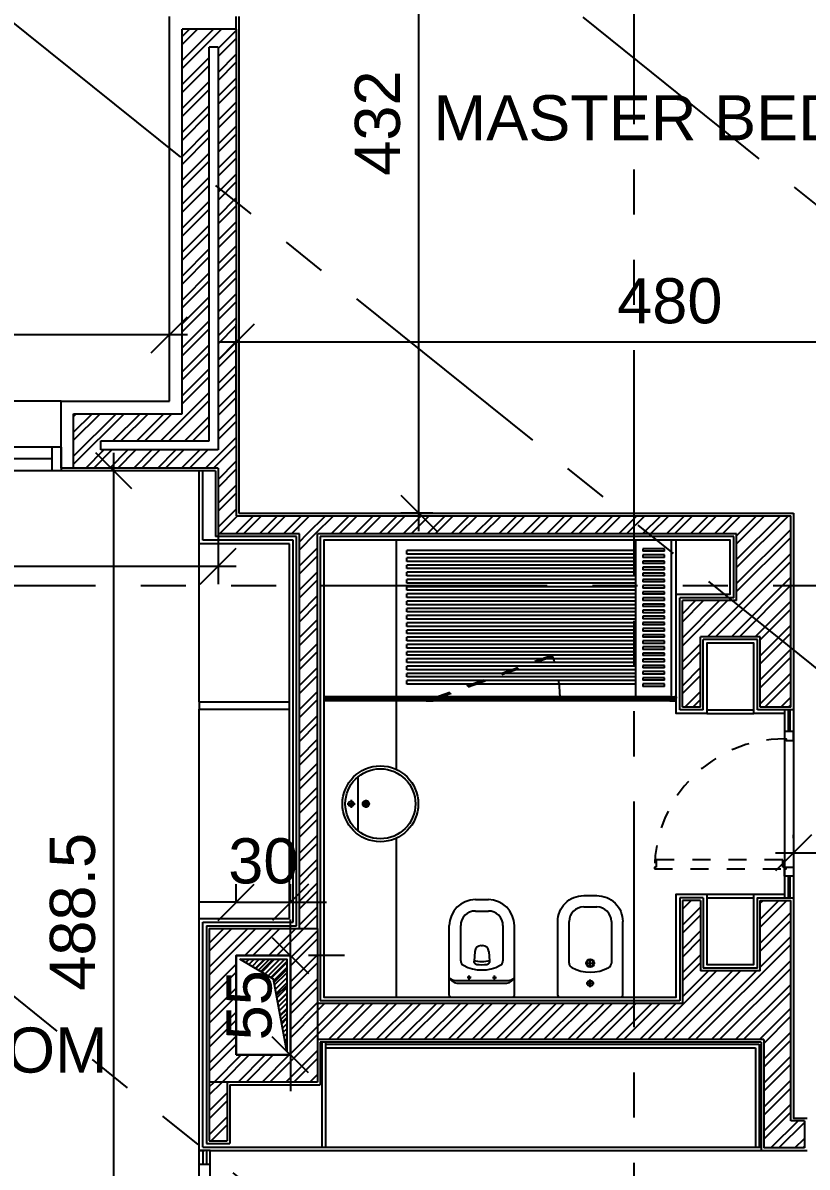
# Model space of a CAD drawing. Extents: x 83 to 143.2, y -2.6 to 70.8.
# Drawn here: x 95.5 to 99.84, y 48.93 to 55.26 of the extents above; entities that cross this region are included whole.
import ezdxf
from ezdxf.enums import TextEntityAlignment as Align

# ---------------------------------------------------------------- set-up
doc = ezdxf.new("R2010")
doc.units = 0
doc.header["$MEASUREMENT"] = 0
doc.header["$PDMODE"] = 3
doc.header["$PDSIZE"] = 0.3
doc.linetypes.add('AXIS_100$0$A-AXIS$0$PHANTOM', pattern=[2.5, 1.25, -0.25, 0.25, -0.25, 0.25, -0.25])
doc.linetypes.add('HIDDEN2', pattern=[0.1875, 0.125, -0.0625])
doc.layers.get('0').update_dxf_attribs({"linetype": 'CONTINUOUS'})
doc.layers.get('DEFPOINTS').update_dxf_attribs({"linetype": 'CONTINUOUS'})
for name, color, linetype in [('A-ALU', 9, 'CONTINUOUS'), ('a-dim', 3, 'CONTINUOUS'), ('A-DOORS', 1, 'CONTINUOUS'), ('A-FC-PROJECTION', 8, 'HIDDEN2'), ('A-HATCH-WALL', 8, 'CONTINUOUS'), ('A-NOMENCLATURE', 3, 'CONTINUOUS'), ('A-PLASTER', 8, 'CONTINUOUS'), ('a-revetement', 1, 'CONTINUOUS'), ('A-SECT-TILE', 12, 'CONTINUOUS'), ('a-shaft', 251, 'CONTINUOUS'), ('A-WALL', 4, 'CONTINUOUS'), ('AXIS_100$0$A-AXIS-100', 10, 'AXIS_100$0$A-AXIS$0$PHANTOM'), ('DA-SAN', 4, 'CONTINUOUS'), ('S-8TH$0$A-SHAFT 7-8', 8, 'CONTINUOUS'), ('WOOD PANELING', 7, 'CONTINUOUS')]:
    doc.layers.add(name, color=color, linetype=linetype)
doc.styles.add('A100-STEXT', font='ARIAL.TTF', dxfattribs={"height": 0.25})
doc.dimstyles.new('A100-DIM', dxfattribs={"dimtxt": 0.25, "dimasz": 0.2, "dimexe": 0.1, "dimexo": 0.3, "dimgap": 0.1, "dimtad": 1, "dimlfac": 100, "dimrnd": 0.5, "dimdsep": 46, "dimtxsty": 'A100-STEXT', "dimblk1": 'OBLIQUE', "dimblk2": 'OBLIQUE', "dimsah": 1, "dimcen": -0.05, "dimdle": 0.1, "dimclrd": 15, "dimclre": 15, "dimclrt": 256, "dimadec": 0, "dimazin": 0, "dimtfac": 0.28, "dimtix": 1, "dimtmove": 2, "dimatfit": 3, "dimldrblk": 'OBLIQUE', "dimfxl": 0, "dimtolj": 1, "dimarcsym": 0})
pattern_1 = [(45, (-264990.61058, -15176.9885), (-0.066291260736, 0.066291260736), []), (45, (-264990.56639, -15176.9885), (-0.066291260736, 0.066291260736), [])]

# ---------------------------------------------------------------- blocks, each defined once
blk = doc.blocks.new('_OBLIQUE')
at = {"color": 0, "linetype": 'ByBlock'}
blk.add_line((-0.5, -0.5), (0.5, 0.5), dxfattribs=at)
blk = doc.blocks.new('*D60')
at = {"layer": 'a-dim', "color": 15, "lineweight": -2}
for p, q in [((96.9773, 50.1), (96.9773, 50.3)), ((96.9773, 49.55), (96.9773, 50.1)), ((97.2773, 50.1), (97.0773, 50.1)), ((96.6778, 49.55), (96.8773, 49.55)), ((96.9773, 49.55), (96.9773, 49.35))]:
    blk.add_line(p, q, dxfattribs=at)
at = {"layer": 'DEFPOINTS', "color": 0}
for p in [(96.9773, 50.1), (96.9773, 50.1), (96.9778, 49.55)]:
    blk.add_point(p, dxfattribs=at)
at = {"layer": 'a-dim', "color": 15, "lineweight": -2, "xscale": 0.2, "yscale": 0.2, "zscale": 0.2}
for p, rotation in [((96.9773, 50.1), 270), ((96.9773, 49.55), 90)]:
    blk.add_blockref('_OBLIQUE', p, dxfattribs=dict(at, rotation=rotation))
at = {"layer": 'a-dim', "insert": (96.7501, 49.825), "char_height": 0.25, "attachment_point": 5, "rotation": 90, "style": 'A100-STEXT'}
blk.add_mtext('\\A1;55', dxfattribs=at)
blk = doc.blocks.new('*D61')
at = {"layer": 'a-dim', "color": 15, "lineweight": -2}
for p, q in [((92.1278, 52.5), (92.1278, 52.157)), ((96.5778, 52.5), (96.5778, 52.157)), ((92.0278, 52.257), (96.6778, 52.257))]:
    blk.add_line(p, q, dxfattribs=at)
at = {"layer": 'DEFPOINTS', "color": 0}
for p in [(92.1278, 52.8), (96.5778, 52.8), (96.5778, 52.257)]:
    blk.add_point(p, dxfattribs=at)
at = {"layer": 'a-dim', "color": 15, "lineweight": -2, "xscale": 0.2, "yscale": 0.2, "zscale": 0.2, "rotation": 180}
blk.add_blockref('_OBLIQUE', (92.1278, 52.257), dxfattribs=at)
at = {"layer": 'a-dim', "color": 15, "lineweight": -2, "xscale": 0.2, "yscale": 0.2, "zscale": 0.2}
blk.add_blockref('_OBLIQUE', (96.5778, 52.257), dxfattribs=at)
at = {"layer": 'a-dim', "insert": (94.3528, 52.4841), "char_height": 0.25, "attachment_point": 5, "style": 'A100-STEXT'}
blk.add_mtext('\\A1;445', dxfattribs=at)
blk = doc.blocks.new('*D66')
at = {"layer": 'a-dim', "color": 15, "lineweight": -2}
for p, q in [((92.1278, 49.3189), (92.1278, 46.1541)), ((96.4728, 46.3), (96.4728, 46.1541)), ((92.0278, 46.2541), (96.5728, 46.2541))]:
    blk.add_line(p, q, dxfattribs=at)
at = {"layer": 'DEFPOINTS', "color": 0}
for p in [(92.1278, 49.6189), (96.4728, 46.6), (96.4728, 46.2541)]:
    blk.add_point(p, dxfattribs=at)
at = {"layer": 'a-dim', "color": 15, "lineweight": -2, "xscale": 0.2, "yscale": 0.2, "zscale": 0.2, "rotation": 180}
blk.add_blockref('_OBLIQUE', (92.1278, 46.2541), dxfattribs=at)
at = {"layer": 'a-dim', "color": 15, "lineweight": -2, "xscale": 0.2, "yscale": 0.2, "zscale": 0.2}
blk.add_blockref('_OBLIQUE', (96.4728, 46.2541), dxfattribs=at)
at = {"layer": 'a-dim', "insert": (94.3003, 46.4818), "char_height": 0.25, "attachment_point": 5, "style": 'A100-STEXT'}
blk.add_mtext('\\A1;434.5', dxfattribs=at)
blk = doc.blocks.new('*D78')
at = {"layer": 'a-dim', "color": 15, "lineweight": -2}
for p, q in [((99.7628, 50.75), (99.7628, 50.7695)), ((99.6628, 50.6695), (100.9778, 50.6695)), ((100.8778, 50.56), (100.8778, 50.5695))]:
    blk.add_line(p, q, dxfattribs=at)
at = {"layer": 'DEFPOINTS', "color": 0}
for p in [(100.8778, 50.86), (100.8778, 50.6695), (99.7628, 50.45)]:
    blk.add_point(p, dxfattribs=at)
at = {"layer": 'a-dim', "color": 15, "lineweight": -2, "xscale": 0.2, "yscale": 0.2, "zscale": 0.2, "rotation": 180}
blk.add_blockref('_OBLIQUE', (99.7628, 50.6695), dxfattribs=at)
at = {"layer": 'a-dim', "color": 15, "lineweight": -2, "xscale": 0.2, "yscale": 0.2, "zscale": 0.2}
blk.add_blockref('_OBLIQUE', (100.8778, 50.6695), dxfattribs=at)
at = {"layer": 'a-dim', "insert": (100.3203, 50.8971), "char_height": 0.25, "attachment_point": 5, "style": 'A100-STEXT'}
blk.add_mtext('\\A1;111.5', dxfattribs=at)
blk = doc.blocks.new('*D80')
at = {"layer": 'a-dim', "color": 15, "lineweight": -2}
for p, q in [((96.0003, 47.8), (96.0003, 52.885)), ((96.1728, 52.785), (95.9003, 52.785)), ((96.2278, 47.9), (95.9003, 47.9))]:
    blk.add_line(p, q, dxfattribs=at)
at = {"layer": 'DEFPOINTS', "color": 0}
for p in [(96.0003, 52.785), (96.4728, 52.785), (96.5278, 47.9)]:
    blk.add_point(p, dxfattribs=at)
at = {"layer": 'a-dim', "color": 15, "lineweight": -2, "xscale": 0.2, "yscale": 0.2, "zscale": 0.2}
for p, rotation in [((96.0003, 52.785), 90), ((96.0003, 47.9), 270)]:
    blk.add_blockref('_OBLIQUE', p, dxfattribs=dict(at, rotation=rotation))
at = {"layer": 'a-dim', "insert": (95.7726, 50.3425), "char_height": 0.25, "attachment_point": 5, "rotation": 90, "style": 'A100-STEXT'}
blk.add_mtext('\\A1;488.5', dxfattribs=at)
blk = doc.blocks.new('*D81')
at = {"layer": 'a-dim', "color": 15, "lineweight": -2}
for p, q in [((97.6887, 52.45), (97.6887, 56.97)), ((97.7655, 56.87), (97.5887, 56.87)), ((97.7655, 52.55), (97.5887, 52.55))]:
    blk.add_line(p, q, dxfattribs=at)
at = {"layer": 'DEFPOINTS', "color": 0}
for p in [(97.6887, 56.87), (98.0655, 56.87), (98.0655, 52.55)]:
    blk.add_point(p, dxfattribs=at)
at = {"layer": 'a-dim', "color": 15, "lineweight": -2, "xscale": 0.2, "yscale": 0.2, "zscale": 0.2}
for p, rotation in [((97.6887, 56.87), 90), ((97.6887, 52.55), 270)]:
    blk.add_blockref('_OBLIQUE', p, dxfattribs=dict(at, rotation=rotation))
at = {"layer": 'a-dim', "insert": (97.4609, 54.71), "char_height": 0.25, "attachment_point": 5, "rotation": 90, "style": 'A100-STEXT'}
blk.add_mtext('\\A1;432', dxfattribs=at)
blk = doc.blocks.new('*D82')
at = {"layer": 'a-dim', "color": 15, "lineweight": -2}
for p, q in [((96.6778, 53.1), (96.6778, 53.5969)), ((101.4778, 53.1), (101.4778, 53.5969)), ((101.5778, 53.4969), (96.5778, 53.4969))]:
    blk.add_line(p, q, dxfattribs=at)
at = {"layer": 'DEFPOINTS', "color": 0}
for p in [(96.6778, 53.4969), (96.6778, 52.8), (101.4778, 52.8)]:
    blk.add_point(p, dxfattribs=at)
at = {"layer": 'a-dim', "color": 15, "lineweight": -2, "xscale": 0.2, "yscale": 0.2, "zscale": 0.2, "rotation": 180}
blk.add_blockref('_OBLIQUE', (96.6778, 53.4969), dxfattribs=at)
at = {"layer": 'a-dim', "color": 15, "lineweight": -2, "xscale": 0.2, "yscale": 0.2, "zscale": 0.2}
blk.add_blockref('_OBLIQUE', (101.4778, 53.4969), dxfattribs=at)
at = {"layer": 'a-dim', "insert": (99.0778, 53.7245), "char_height": 0.25, "attachment_point": 5, "style": 'A100-STEXT'}
blk.add_mtext('\\A1;480', dxfattribs=at)
blk = doc.blocks.new('A$C45441731')
at = {"layer": 'A-ALU'}
for p, q in [((4.0584, 52.915), (1.0484, 52.915)), ((4.0084, 52.915), (4.0084, 52.785)), ((4.0584, 52.915), (4.0584, 52.785)), ((4.0084, 52.85), (2.6034, 52.85)), ((4.0584, 52.785), (1.0484, 52.785))]:
    blk.add_line(p, q, dxfattribs=at)
blk = doc.blocks.new('A$C424D7636')
at = {"layer": 'A-ALU'}
blk.add_line((4.0584, 53.17), (1.0484, 53.17), dxfattribs=at)
blk.add_blockref('A$C45441731', (0, 0), dxfattribs=at)
blk = doc.blocks.new('A$C717319BD')
for p, q in [((110, 74), (110, 451)), ((32.1, 262.5), (87.9, 262.5)), ((60, 290.4), (60, 234.6)), ((134.9, 262.5), (190.7, 262.5)), ((162.8, 290.4), (162.8, 234.6))]:
    blk.add_line(p, q)
for centre, radius in [((262.5, 262.5), 262.5), ((262.5, 262.5), 242.5), ((60, 262.5), 18.5), ((162.8, 262.5), 22.5), ((162.8, 262.5), 15)]:
    blk.add_circle(centre, radius)
blk = doc.blocks.new('*D102')
at = {"layer": 'a-dim', "color": 15, "lineweight": -2}
for p, q in [((96.6778, 50.4), (96.6778, 50.4952)), ((96.9778, 50.4), (96.9778, 50.4952)), ((96.6778, 50.3952), (96.4778, 50.3952)), ((96.6778, 50.3952), (96.9778, 50.3952)), ((96.9778, 50.3952), (97.1778, 50.3952))]:
    blk.add_line(p, q, dxfattribs=at)
at = {"layer": 'DEFPOINTS', "color": 0}
for p in [(96.9778, 50.3952), (96.6778, 50.1), (96.9778, 50.1)]:
    blk.add_point(p, dxfattribs=at)
at = {"layer": 'a-dim', "color": 15, "lineweight": -2, "xscale": 0.2, "yscale": 0.2, "zscale": 0.2}
blk.add_blockref('_OBLIQUE', (96.6778, 50.3952), dxfattribs=at)
at = {"layer": 'a-dim', "color": 15, "lineweight": -2, "xscale": 0.2, "yscale": 0.2, "zscale": 0.2, "rotation": 180}
blk.add_blockref('_OBLIQUE', (96.9778, 50.3952), dxfattribs=at)
at = {"layer": 'a-dim', "insert": (96.8278, 50.623), "char_height": 0.25, "attachment_point": 5, "style": 'A100-STEXT'}
blk.add_mtext('\\A1;30', dxfattribs=at)
blk = doc.blocks.new('*D108')
at = {"layer": 'a-dim', "color": 15, "lineweight": -2}
for p, q in [((92.1978, 53.47), (92.1978, 53.637)), ((96.3078, 53.47), (96.3078, 53.637)), ((96.4078, 53.537), (92.0978, 53.537))]:
    blk.add_line(p, q, dxfattribs=at)
at = {"layer": 'DEFPOINTS', "color": 0}
for p in [(92.1978, 53.537), (92.1978, 53.17), (96.3078, 53.17)]:
    blk.add_point(p, dxfattribs=at)
at = {"layer": 'a-dim', "color": 15, "lineweight": -2, "xscale": 0.2, "yscale": 0.2, "zscale": 0.2}
for p, rotation in [((92.1978, 53.537), 179.9999999998998), ((96.3078, 53.537), 359.9999999998998)]:
    blk.add_blockref('_OBLIQUE', p, dxfattribs=dict(at, rotation=rotation))
at = {"layer": 'a-dim', "insert": (94.2528, 53.7625), "char_height": 0.25, "attachment_point": 5, "style": 'A100-STEXT'}
blk.add_mtext('\\A1;411', dxfattribs=at)

msp = doc.modelspace()

# ---------------------------------------------------------------- hatches: boundary and pattern name
at = {"layer": 'A-HATCH-WALL'}
h = msp.add_hatch(dxfattribs=at)
h.set_pattern_fill('ANSI32', color=256, scale=0.25, style=0)
h.set_pattern_definition(pattern_1)
h.paths.add_polyline_path([(96.37779, 55.23), (96.37779, 53.1), (95.77779, 53.1), (95.77779, 52.8), (96.57779, 52.8), (96.57779, 52.435), (99.44779, 52.435), (99.44779, 52.06558), (99.14779, 52.06558), (99.14779, 51.47558), (99.24779, 51.47558), (99.24779, 51.86558), (99.57779, 51.86558), (99.57779, 51.47558), (99.74779, 51.47558), (99.74779, 52.535), (96.67779, 52.535), (96.67779, 55.23)])
h.paths.add_polyline_path([(96.57779, 55.13), (96.57779, 52.9), (95.92779, 52.9), (95.92779, 52.95), (96.52779, 52.95), (96.52779, 55.13)], flags=16)
h = msp.add_hatch(dxfattribs=at)
h.set_pattern_fill('ANSI32', color=256, scale=0.25, style=0)
h.set_pattern_definition(pattern_1)
h.paths.add_polyline_path([(97.02727, 50.25), (97.12727, 50.25), (97.12727, 52.435), (97.02727, 52.435)])
h = msp.add_hatch(dxfattribs=at)
h.set_pattern_fill('ANSI32', color=256, scale=0.25, style=0)
h.set_pattern_definition(pattern_1)
h.paths.add_polyline_path([(99.74779, 50.40558), (99.57779, 50.40558), (99.57779, 50.01558), (99.24779, 50.01558), (99.24779, 50.40558), (99.14779, 50.40558), (99.14779, 49.835), (97.12727, 49.835), (97.12727, 49.635), (99.59779, 49.635), (99.59779, 49.035), (99.82279, 49.035), (99.82279, 49.185), (99.74779, 49.185)])
h = msp.add_hatch(dxfattribs=at)
h.set_pattern_fill('ANSI32', color=256, scale=0.25, style=0)
h.set_pattern_definition(pattern_1)
h.paths.add_polyline_path([(97.12727, 50.25), (96.52779, 50.25), (96.52779, 49.4), (97.12727, 49.4)])
h.paths.add_polyline_path([(96.67727, 50.1), (96.67727, 49.55), (96.97727, 49.55), (96.97727, 50.1)], flags=16)
h.paths.add_polyline_path([(96.95727, 50.08), (96.95727, 49.57), (96.88419, 49.96985), (96.69727, 50.08)], flags=0)
h = msp.add_hatch(dxfattribs=at)
h.set_pattern_fill('ANSI32', color=256, scale=0.25, style=0)
h.set_pattern_definition(pattern_1)
h.paths.add_polyline_path([(96.62779, 49.4), (96.52779, 49.4), (96.52779, 49.075), (96.62779, 49.075)])
at = {"layer": 'a-shaft'}
h = msp.add_hatch(dxfattribs=at)
h.set_pattern_fill('_USER,_O', color=256, scale=0.02, angle=405, pattern_type=0)
h.set_pattern_definition([(44.9999999995, (23889.926051, -338331.773325), (-0.0141421356236, 0.0141421356238), [])])
h.paths.add_polyline_path([(96.95727, 50.08), (96.69727, 50.08), (96.88419, 49.96985), (96.95727, 49.57)])

# ---------------------------------------------------------------- linework, layer by layer
at = {"layer": 'A-ALU'}
msp.add_line((95.70779, 53.17), (92.69779, 53.17), dxfattribs=at)
at = {"layer": 'A-DOORS'}
for p, q in [((96.47279, 51.505), (96.47279, 52.38)), ((96.47279, 50.305), (96.47279, 51.465))]:
    msp.add_line(p, q, dxfattribs=at)
at = {"layer": 'A-FC-PROJECTION', "ltscale": 0.5, "elevation": 0.0034}
msp.add_lwpolyline([(97.77096, 51.52484), (97.77007, 51.52292), (97.77109, 51.5201), (97.77302, 51.5192), (98.42658, 51.75708), (98.42748, 51.759), (98.42645, 51.76182), (98.42453, 51.76271)], close=True, dxfattribs=at)
at = {"layer": 'A-FC-PROJECTION', "ltscale": 0.5}
msp.add_lwpolyline([(99.00279, 50.63058), (99.00279, 50.59058), (98.99279, 50.59058), (98.99279, 50.58058), (99.71279, 50.58058), (99.71279, 50.59058), (99.70279, 50.59058), (99.70279, 50.63058)], close=True, dxfattribs=at)
for centre, radius, start, end in [((97.77058, 51.52151, -0.00279), 0.7, 0, 20.285744), ((99.71279, 50.58058), 0.72, 90, 180)]:
    msp.add_arc(centre, radius, start, end, dxfattribs=at)
at = {"layer": 'A-PLASTER'}
for p, q in [((96.69279, 55.3), (96.69279, 52.55)), ((96.56279, 52.785), (95.70779, 52.785)), ((96.56279, 52.785), (96.56279, 52.42)), ((96.69279, 52.55), (99.76279, 52.55)), ((99.76279, 52.55), (99.76279, 51.46058)), ((97.01227, 52.42), (96.56279, 52.42)), ((97.01227, 50.265), (97.01227, 52.42)), ((99.43279, 52.42), (97.14227, 52.42)), ((97.14227, 52.42), (97.14227, 49.85)), ((99.43279, 52.08058), (99.43279, 52.42)), ((99.13279, 51.46058), (99.13279, 52.08058)), ((99.43279, 52.08058), (99.13279, 52.08058)), ((99.26279, 51.46058), (99.26279, 51.85058)), ((99.56279, 51.85058), (99.26279, 51.85058)), ((99.56279, 51.46058), (99.56279, 51.85058)), ((99.26279, 51.46058), (99.13279, 51.46058)), ((99.76279, 51.46058), (99.56279, 51.46058)), ((99.13279, 50.42058), (99.13279, 49.85)), ((99.26279, 50.42058), (99.13279, 50.42058)), ((99.26279, 50.42058), (99.26279, 50.03058)), ((96.51279, 50.265), (96.51279, 49.06)), ((99.56279, 50.03058), (99.26279, 50.03058)), ((99.13279, 49.85), (97.14227, 49.85)), ((99.58279, 49.62), (97.14227, 49.62)), ((99.58279, 49.62), (99.58279, 49.02)), ((96.64279, 49.385), (97.14227, 49.385)), ((96.64279, 49.385), (96.64279, 49.06)), ((96.51279, 49.06), (96.64279, 49.06)), ((99.58279, 49.02), (99.83779, 49.02))]:
    msp.add_line(p, q, dxfattribs=at)
msp.add_lwpolyline([(99.56279, 50.03058), (99.56279, 50.42058), (99.76279, 50.42058), (99.76279, 49.2), (99.83779, 49.2)], dxfattribs=at)
at = {"layer": 'a-revetement'}
for p, q in [((96.30779, 53.17), (96.30779, 55.3)), ((95.70779, 52.8), (95.70779, 53.17)), ((95.70779, 53.17), (96.30779, 53.17)), ((95.77779, 52.8), (95.70779, 52.8))]:
    msp.add_line(p, q, dxfattribs=at)
at = {"layer": 'a-revetement', "ltscale": 4}
msp.add_line((96.67779, 55.23), (96.67779, 55.3), dxfattribs=at)
at = {"layer": 'A-SECT-TILE'}
for p, q in [((99.54279, 50.44058), (99.71279, 50.44058)), ((96.51279, 50.265), (97.01227, 50.265)), ((97.14227, 49.62), (97.14227, 49.385))]:
    msp.add_line(p, q, dxfattribs=at)
msp.add_lwpolyline([(99.71279, 51.44058), (99.54279, 51.44058), (99.54279, 51.83058), (99.28279, 51.83058), (99.28279, 51.44058), (99.11279, 51.44058), (99.11279, 52.10058), (99.41279, 52.10058), (99.41279, 52.4), (97.16227, 52.4), (97.16227, 49.87), (99.11279, 49.87), (99.11279, 50.44058), (99.28279, 50.44058), (99.28279, 50.05058), (99.54279, 50.05058), (99.54279, 50.44058)], dxfattribs=at)
at = {"layer": 'a-shaft'}
msp.add_lwpolyline([(96.69727, 50.08), (96.95727, 50.08), (96.95727, 49.57), (96.88419, 49.96985), (96.69727, 50.08)], dxfattribs=at)
at = {"layer": 'A-WALL'}
for p, q in [((96.37779, 53.1), (96.37779, 55.23)), ((96.67779, 55.23), (96.37779, 55.23)), ((96.67779, 55.23), (96.67779, 52.535)), ((96.52779, 52.95), (96.52779, 55.13)), ((96.57779, 55.13), (96.52779, 55.13)), ((96.57779, 55.13), (96.57779, 52.9)), ((95.77779, 52.8), (95.77779, 53.1)), ((95.77779, 53.1), (96.37779, 53.1)), ((95.92779, 52.95), (96.52779, 52.95)), ((95.92779, 52.9), (95.92779, 52.95)), ((96.57779, 52.9), (95.92779, 52.9)), ((96.57779, 52.8), (95.77779, 52.8)), ((96.57779, 52.8), (96.57779, 52.435)), ((96.67779, 52.535), (99.74779, 52.535)), ((99.74779, 51.47558), (99.74779, 52.535)), ((97.02727, 52.435), (96.57779, 52.435)), ((97.02727, 50.25), (97.02727, 52.435)), ((97.12727, 50.25), (97.12727, 52.435)), ((99.44779, 52.435), (97.12727, 52.435)), ((99.44779, 52.06558), (99.44779, 52.435)), ((99.14779, 51.47558), (99.14779, 52.06558)), ((99.44779, 52.06558), (99.14779, 52.06558)), ((99.24779, 51.47558), (99.24779, 51.86558)), ((99.57779, 51.86558), (99.24779, 51.86558)), ((99.57779, 51.47558), (99.57779, 51.86558)), ((99.24779, 51.47558), (99.14779, 51.47558)), ((99.74779, 51.47558), (99.57779, 51.47558)), ((99.14779, 50.40558), (99.14779, 49.835)), ((99.24779, 50.40558), (99.14779, 50.40558)), ((99.24779, 50.40558), (99.24779, 50.01558)), ((99.57779, 50.01558), (99.57779, 50.40558)), ((99.57779, 50.40558), (99.74779, 50.40558)), ((99.74779, 49.185), (99.74779, 50.40558)), ((96.52779, 50.25), (97.12727, 50.25)), ((96.52779, 50.25), (96.52779, 49.4)), ((97.12727, 50.25), (97.12727, 49.4)), ((96.67727, 49.55), (96.67727, 50.1)), ((96.67727, 50.1), (96.97727, 50.1)), ((96.97727, 50.1), (96.97727, 49.55)), ((99.57779, 50.01558), (99.24779, 50.01558)), ((99.14779, 49.835), (97.12727, 49.835)), ((99.59779, 49.635), (97.12727, 49.635)), ((99.59779, 49.635), (99.59779, 49.035)), ((96.97727, 49.55), (96.67727, 49.55)), ((97.12727, 49.4), (96.52779, 49.4)), ((96.52779, 49.4), (96.52779, 49.075)), ((96.62779, 49.4), (96.62779, 49.075)), ((99.82279, 49.185), (99.74779, 49.185)), ((99.82279, 49.185), (99.82279, 49.035)), ((96.52779, 49.075), (96.62779, 49.075)), ((99.82279, 49.035), (99.59779, 49.035))]:
    msp.add_line(p, q, dxfattribs=at)
at = {"layer": 'AXIS_100$0$A-AXIS-100'}
for p, q in [((98.87779, 63.4533), (98.87779, 41.71458)), ((128.79495, 31.01193), (93.00565, 59.79374)), ((127.54157, 29.45339), (91.75227, 58.2352)), ((124.90948, 26.18046), (89.12018, 54.96227)), ((89.64942, 52.15), (107.518, 52.15))]:
    msp.add_line(p, q, dxfattribs=at)
at = {"layer": 'DA-SAN'}
for p, q in [((97.56227, 52.4), (97.56226, 51.533, -0.00143)), ((99.11279, 52.10058), (99.11279, 52.4)), ((99.07746, 51.533, -0.00385), (97.16227, 51.533, -0.00069)), ((97.74352, 51.518, -0.00641), (97.74352, 51.525, -0.00641)), ((97.75652, 51.51234, -0.00641), (97.75652, 51.533, -0.00641)), ((97.75952, 51.533, -0.00641), (97.75652, 51.533, -0.00641)), ((97.75652, 51.53144, -0.00641), (97.75952, 51.53064, -0.00641)), ((97.75652, 51.53065, -0.00641), (97.75952, 51.52985, -0.00641)), ((97.75652, 51.52986, -0.00641), (97.75952, 51.52906, -0.00641)), ((97.75652, 51.52906, -0.00641), (97.75952, 51.52826, -0.00641)), ((97.75652, 51.52827, -0.00641), (97.75952, 51.52747, -0.00641)), ((97.75652, 51.52748, -0.00641), (97.75952, 51.52668, -0.00641)), ((97.75652, 51.52669, -0.00641), (97.75952, 51.52588, -0.00641)), ((97.75652, 51.52589, -0.00641), (97.75952, 51.52509, -0.00641)), ((97.75652, 51.5251, -0.00641), (97.75952, 51.5243, -0.00641)), ((97.75652, 51.52431, -0.00641), (97.75952, 51.5235, -0.00641)), ((97.75652, 51.52351, -0.00641), (97.75952, 51.52271, -0.00641)), ((97.75652, 51.52022, -0.00641), (97.75952, 51.51942, -0.00641)), ((97.75652, 51.51943, -0.00641), (97.75952, 51.51863, -0.00641)), ((97.75652, 51.51864, -0.00641), (97.75952, 51.51783, -0.00641)), ((97.75652, 51.51784, -0.00641), (97.75952, 51.51704, -0.00641)), ((97.75652, 51.51705, -0.00641), (97.75952, 51.51625, -0.00641)), ((97.75652, 51.51626, -0.00641), (97.75952, 51.51545, -0.00641)), ((97.75652, 51.51571, -0.00641), (97.75952, 51.51491, -0.00641)), ((97.75652, 51.51492, -0.00641), (97.75952, 51.51412, -0.00641)), ((97.75952, 51.51234, -0.00641), (97.75952, 51.533, -0.00641)), ((97.76828, 51.525, -0.00143), (97.76828, 51.518, -0.00143)), ((99.08803, 51.518, -0.00498), (99.08803, 51.525, -0.00498)), ((99.07747, 51.51001, -0.00438), (97.16227, 51.51001, 0.00029)), ((97.56226, 51.51001, -0.00143), (97.56227, 51.13187, 0.00007)), ((97.75375, 51.51, -0.00641), (97.75652, 51.51234, -0.00641)), ((97.76252, 51.51, -0.00641), (97.75375, 51.51, -0.00641)), ((97.75952, 51.51234, -0.00641), (97.75652, 51.51234, -0.00641)), ((97.76252, 51.51, -0.00641), (97.75952, 51.51234, -0.00641)), ((97.56227, 50.74929), (97.56227, 49.87, 0)), ((98.0013, 50.41), (98.0733, 50.41)), ((98.0013, 50.41), (98.0733, 50.41)), ((98.0013, 50.347), (98.0733, 50.347)), ((98.0013, 50.347), (98.0733, 50.347)), ((98.6013, 50.3695), (98.6733, 50.3695)), ((98.6013, 50.3695), (98.6733, 50.3695)), ((97.8573, 49.879), (97.8573, 50.266)), ((97.8573, 49.879), (97.8573, 50.266)), ((97.9203, 50.07056), (97.9203, 50.266)), ((97.9203, 50.07056), (97.9203, 50.266)), ((98.1543, 50.266), (98.1543, 50.07056)), ((98.1543, 50.266), (98.1543, 50.07056)), ((98.2173, 49.879), (98.2173, 50.266)), ((98.2173, 49.879), (98.2173, 50.266)), ((98.4573, 49.879), (98.4573, 50.2885)), ((98.4573, 49.879), (98.4573, 50.2885)), ((98.5203, 50.05811), (98.5203, 50.2885)), ((98.5203, 50.05811), (98.5203, 50.2885)), ((98.7543, 50.2885), (98.7543, 50.05811)), ((98.7543, 50.2885), (98.7543, 50.05811)), ((98.8173, 49.879), (98.8173, 50.2885)), ((98.8173, 49.879), (98.8173, 50.2885)), ((97.99855, 50.12249), (97.99408, 50.06889)), ((97.99855, 50.12249), (97.99408, 50.06889)), ((98.03442, 50.15551), (98.04017, 50.15551)), ((98.03442, 50.15551), (98.04017, 50.15551)), ((98.07605, 50.12249), (98.08052, 50.06889)), ((98.07605, 50.12249), (98.08052, 50.06889)), ((98.6157, 50.05811), (98.6589, 50.05811)), ((98.6157, 50.05811), (98.6589, 50.05811)), ((98.6373, 50.03651), (98.6373, 50.07971)), ((98.6373, 50.03651), (98.6373, 50.07971)), ((97.88842, 49.96256), (98.18617, 49.96256)), ((97.88842, 49.96256), (98.18617, 49.96256)), ((97.90651, 49.94681), (98.16809, 49.94681)), ((97.90651, 49.94681), (98.16809, 49.94681)), ((97.97907, 49.97831), (97.95603, 49.97831)), ((97.97907, 49.97831), (97.95603, 49.97831)), ((97.96755, 49.96679), (97.96755, 49.98983)), ((97.96755, 49.96679), (97.96755, 49.98983)), ((98.09553, 49.97831), (98.11857, 49.97831)), ((98.09553, 49.97831), (98.11857, 49.97831)), ((98.10705, 49.96679), (98.10705, 49.98983)), ((98.10705, 49.96679), (98.10705, 49.98983)), ((98.6157, 49.94646), (98.6589, 49.94646)), ((98.6157, 49.94646), (98.6589, 49.94646)), ((98.6373, 49.92486), (98.6373, 49.96806)), ((98.6373, 49.92486), (98.6373, 49.96806)), ((97.8663, 49.87), (98.2083, 49.87)), ((97.8663, 49.87), (98.2083, 49.87)), ((98.4663, 49.87), (98.8083, 49.87)), ((98.4663, 49.87), (98.8083, 49.87))]:
    msp.add_line(p, q, dxfattribs=at)
at = {"layer": 'DA-SAN', "color": 251}
for p, q in [((98.88779, 52.34299, 0.00011), (97.62193, 52.34299, -0.00116)), ((97.62193, 52.32299, -0.00116), (97.62193, 52.34299, -0.00116)), ((99.04779, 52.35299), (98.92779, 52.35299)), ((98.92779, 52.35299), (98.92779, 52.33899)), ((99.04779, 52.33899), (98.92779, 52.33899)), ((99.04779, 52.33899), (99.04779, 52.35299)), ((98.88779, 52.32299, 0.00011), (97.62193, 52.32299, -0.00116)), ((98.88779, 52.30299, 0.00011), (97.62193, 52.30299, -0.00116)), ((97.62193, 52.28299, -0.00116), (97.62193, 52.30299, -0.00116)), ((98.88779, 52.28299, 0.00011), (97.62193, 52.28299, -0.00116)), ((99.04779, 52.31899), (98.92779, 52.31899)), ((98.92779, 52.31899), (98.92779, 52.30499)), ((99.04779, 52.30499), (98.92779, 52.30499)), ((99.04779, 52.28499), (98.92779, 52.28499)), ((98.92779, 52.28499), (98.92779, 52.27099)), ((99.04779, 52.30499), (99.04779, 52.31899)), ((99.04779, 52.27099), (99.04779, 52.28499)), ((98.88779, 52.26299, 0.00011), (97.62193, 52.26299, -0.00116)), ((97.62193, 52.24299, -0.00116), (97.62193, 52.26299, -0.00116)), ((98.88779, 52.24299, 0.00011), (97.62193, 52.24299, -0.00116)), ((98.88779, 52.22299, 0.00011), (97.62193, 52.22299, -0.00116)), ((97.62193, 52.20299, -0.00116), (97.62193, 52.22299, -0.00116)), ((99.04779, 52.27099), (98.92779, 52.27099)), ((99.04779, 52.25099), (98.92779, 52.25099)), ((98.92779, 52.25099), (98.92779, 52.23699)), ((99.04779, 52.23699), (98.92779, 52.23699)), ((99.04779, 52.21699), (98.92779, 52.21699)), ((98.92779, 52.21699), (98.92779, 52.20299)), ((99.04779, 52.23699), (99.04779, 52.25099)), ((99.04779, 52.20299), (99.04779, 52.21699)), ((98.88779, 52.20299, 0.00011), (97.62193, 52.20299, -0.00116)), ((98.88779, 52.18299, 0.00011), (97.62193, 52.18299, -0.00116)), ((97.62193, 52.16299, -0.00116), (97.62193, 52.18299, -0.00116)), ((98.88779, 52.16299, 0.00011), (97.62193, 52.16299, -0.00116)), ((99.04779, 52.20299), (98.92779, 52.20299)), ((99.04779, 52.18299), (98.92779, 52.18299)), ((98.92779, 52.18299), (98.92779, 52.16899)), ((99.04779, 52.16899), (98.92779, 52.16899)), ((99.04779, 52.14899), (98.92779, 52.14899)), ((98.92779, 52.14899), (98.92779, 52.13499)), ((99.04779, 52.16899), (99.04779, 52.18299)), ((99.04779, 52.13499), (99.04779, 52.14899)), ((98.88779, 52.14299, 0.00011), (97.62193, 52.14299, -0.00116)), ((97.62193, 52.12299, -0.00116), (97.62193, 52.14299, -0.00116)), ((98.88779, 52.12299, 0.00011), (97.62193, 52.12299, -0.00116)), ((98.88779, 52.10299, 0.00011), (97.62193, 52.10299, -0.00116)), ((97.62193, 52.08299, -0.00116), (97.62193, 52.10299, -0.00116)), ((99.04779, 52.13499), (98.92779, 52.13499)), ((99.04779, 52.11499), (98.92779, 52.11499)), ((98.92779, 52.11499), (98.92779, 52.10099)), ((99.04779, 52.10099), (98.92779, 52.10099)), ((99.04779, 52.10099), (99.04779, 52.11499)), ((98.88779, 52.08299, 0.00011), (97.62193, 52.08299, -0.00116)), ((98.88779, 52.06299, 0.00011), (97.62193, 52.06299, -0.00116)), ((97.62193, 52.04299, -0.00116), (97.62193, 52.06299, -0.00116)), ((98.88779, 52.04299, 0.00011), (97.62193, 52.04299, -0.00116)), ((98.88779, 52.02299, 0.00011), (97.62193, 52.02299, -0.00116)), ((97.62193, 52.00299, -0.00116), (97.62193, 52.02299, -0.00116)), ((99.04779, 52.08099), (98.92779, 52.08099)), ((98.92779, 52.08099), (98.92779, 52.06699)), ((99.04779, 52.06699), (98.92779, 52.06699)), ((99.04779, 52.04699), (98.92779, 52.04699)), ((98.92779, 52.04699), (98.92779, 52.03299)), ((99.04779, 52.03299), (98.92779, 52.03299)), ((99.04779, 52.06699), (99.04779, 52.08099)), ((99.04779, 52.03299), (99.04779, 52.04699)), ((98.88779, 52.00299, 0.00011), (97.62193, 52.00299, -0.00116)), ((98.88779, 51.98299, 0.00011), (97.62193, 51.98299, -0.00116)), ((97.62193, 51.96299, -0.00116), (97.62193, 51.98299, -0.00116)), ((98.88779, 51.96299, 0.00011), (97.62193, 51.96299, -0.00116)), ((99.04779, 52.01299), (98.92779, 52.01299)), ((98.92779, 52.01299), (98.92779, 51.99899)), ((99.04779, 51.99899), (98.92779, 51.99899)), ((99.04779, 51.97899), (98.92779, 51.97899)), ((98.92779, 51.97899), (98.92779, 51.96499)), ((99.04779, 51.96499), (98.92779, 51.96499)), ((99.04779, 51.99899), (99.04779, 52.01299)), ((99.04779, 51.96499), (99.04779, 51.97899)), ((98.88779, 51.94299, 0.00011), (97.62193, 51.94299, -0.00116)), ((97.62193, 51.92299, -0.00116), (97.62193, 51.94299, -0.00116)), ((98.88779, 51.92299, 0.00011), (97.62193, 51.92299, -0.00116)), ((98.88779, 51.90299, 0.00011), (97.62193, 51.90299, -0.00116)), ((97.62193, 51.88299, -0.00116), (97.62193, 51.90299, -0.00116)), ((99.04779, 51.94499), (98.92779, 51.94499)), ((98.92779, 51.94499), (98.92779, 51.93099)), ((99.04779, 51.93099), (98.92779, 51.93099)), ((99.04779, 51.91099), (98.92779, 51.91099)), ((98.92779, 51.91099), (98.92779, 51.89699)), ((99.04779, 51.89699), (98.92779, 51.89699)), ((99.04779, 51.93099), (99.04779, 51.94499)), ((99.04779, 51.89699), (99.04779, 51.91099)), ((98.88779, 51.88299, 0.00011), (97.62193, 51.88299, -0.00116)), ((98.88779, 51.86299, 0.00011), (97.62193, 51.86299, -0.00116)), ((97.62193, 51.84299, -0.00116), (97.62193, 51.86299, -0.00116)), ((98.88779, 51.84299, 0.00011), (97.62193, 51.84299, -0.00116)), ((99.04779, 51.87699), (98.92779, 51.87699)), ((98.92779, 51.87699), (98.92779, 51.86299)), ((99.04779, 51.86299), (98.92779, 51.86299)), ((99.04779, 51.84299), (98.92779, 51.84299)), ((98.92779, 51.84299), (98.92779, 51.82899)), ((99.04779, 51.86299), (99.04779, 51.87699)), ((99.04779, 51.82899), (99.04779, 51.84299)), ((98.88779, 51.82299, 0.00011), (97.62193, 51.82299, -0.00116)), ((97.62193, 51.80299, -0.00116), (97.62193, 51.82299, -0.00116)), ((98.88779, 51.80299, 0.00011), (97.62193, 51.80299, -0.00116)), ((98.88779, 51.78299, 0.00011), (97.62193, 51.78299, -0.00116)), ((97.62193, 51.76299, -0.00116), (97.62193, 51.78299, -0.00116)), ((99.04779, 51.82899), (98.92779, 51.82899)), ((99.04779, 51.80899), (98.92779, 51.80899)), ((98.92779, 51.80899), (98.92779, 51.79499)), ((99.04779, 51.79499), (98.92779, 51.79499)), ((99.04779, 51.77499), (98.92779, 51.77499)), ((98.92779, 51.77499), (98.92779, 51.76099)), ((99.04779, 51.79499), (99.04779, 51.80899)), ((99.04779, 51.76099), (99.04779, 51.77499)), ((98.88779, 51.76299, 0.00011), (97.62193, 51.76299, -0.00116)), ((98.88779, 51.74299, 0.00011), (97.62193, 51.74299, -0.00116)), ((97.62193, 51.72299, -0.00116), (97.62193, 51.74299, -0.00116)), ((98.88779, 51.72299, 0.00011), (97.62193, 51.72299, -0.00116)), ((99.04779, 51.76099), (98.92779, 51.76099)), ((99.04779, 51.74099), (98.92779, 51.74099)), ((98.92779, 51.74099), (98.92779, 51.72699)), ((99.04779, 51.72699), (98.92779, 51.72699)), ((99.04779, 51.70699), (98.92779, 51.70699)), ((98.92779, 51.70699), (98.92779, 51.69299)), ((99.04779, 51.72699), (99.04779, 51.74099)), ((99.04779, 51.69299), (99.04779, 51.70699)), ((98.88779, 51.70299, 0.00011), (97.62193, 51.70299, -0.00116)), ((97.62193, 51.68299, -0.00116), (97.62193, 51.70299, -0.00116)), ((98.88779, 51.68299, 0.00011), (97.62193, 51.68299, -0.00116)), ((98.88779, 51.66299, 0.00011), (97.62193, 51.66299, -0.00116)), ((97.62193, 51.64299, -0.00116), (97.62193, 51.66299, -0.00116)), ((98.88779, 51.64299, 0.00011), (97.62193, 51.64299, -0.00116)), ((99.04779, 51.69299), (98.92779, 51.69299)), ((99.04779, 51.67299), (98.92779, 51.67299)), ((98.92779, 51.67299), (98.92779, 51.65899)), ((99.04779, 51.65899), (98.92779, 51.65899)), ((99.04779, 51.65899), (99.04779, 51.67299)), ((98.88779, 51.62299, 0.00011), (97.62193, 51.62299, -0.00116)), ((97.62193, 51.60299, -0.00116), (97.62193, 51.62299, -0.00116)), ((98.88779, 51.60299, 0.00011), (97.62193, 51.60299, -0.00116)), ((99.04779, 51.63899), (98.92779, 51.63899)), ((98.92779, 51.63899), (98.92779, 51.62499)), ((99.04779, 51.62499), (98.92779, 51.62499)), ((99.04779, 51.60499), (98.92779, 51.60499)), ((98.92779, 51.60499), (98.92779, 51.59099)), ((99.04779, 51.59099), (98.92779, 51.59099)), ((99.04779, 51.62499), (99.04779, 51.63899)), ((99.04779, 51.59099), (99.04779, 51.60499))]:
    msp.add_line(p, q, dxfattribs=at)
at = {"layer": 'DA-SAN', "color": 8}
for p, q in [((97.74028, 51.52451, -0.00138), (97.16227, 51.5245, -0.00687)), ((97.74028, 51.51851, -0.00138), (97.16227, 51.51851, -0.00687)), ((97.74178, 51.52301, -0.00138), (97.74028, 51.52451, -0.00138)), ((97.74178, 51.52001, -0.00138), (97.74028, 51.51851, -0.00138)), ((97.74178, 51.52301, -0.00138), (97.74178, 51.52001, -0.00138)), ((97.77058, 51.52301, -0.00279), (97.77208, 51.52451, -0.00279)), ((97.77058, 51.52301, -0.00279), (97.77058, 51.52001, -0.00279)), ((97.77058, 51.52001, -0.00279), (97.77208, 51.51851, -0.00279)), ((97.77208, 51.52451, -0.00256), (99.08595, 51.52451, -0.00569)), ((97.77208, 51.51851, -0.00256), (99.08597, 51.51851, -0.00569)), ((99.08746, 51.523, -0.00498), (99.08596, 51.5245, -0.00498)), ((99.08746, 51.52, -0.00498), (99.08596, 51.5185, -0.00498)), ((99.08746, 51.523, -0.00498), (99.08746, 51.52, -0.00498)), ((99.08803, 51.518, -0.00498), (99.11279, 51.525, -0.00498)), ((99.08803, 51.525, -0.00498), (99.11279, 51.518, -0.00498)), ((99.10103, 51.51234, -0.00498), (99.10103, 51.533, -0.00498)), ((99.10403, 51.533, -0.00498), (99.10103, 51.533, -0.00498)), ((99.10103, 51.53144, -0.00498), (99.10403, 51.53064, -0.00498)), ((99.10103, 51.53065, -0.00498), (99.10403, 51.52985, -0.00498)), ((99.10103, 51.52986, -0.00498), (99.10403, 51.52906, -0.00498)), ((99.10103, 51.52906, -0.00498), (99.10403, 51.52826, -0.00498)), ((99.10103, 51.52827, -0.00498), (99.10403, 51.52747, -0.00498)), ((99.10103, 51.52748, -0.00498), (99.10403, 51.52668, -0.00498)), ((99.10103, 51.52669, -0.00498), (99.10403, 51.52588, -0.00498)), ((99.10103, 51.52589, -0.00498), (99.10403, 51.52509, -0.00498)), ((99.10103, 51.5251, -0.00498), (99.10403, 51.5243, -0.00498)), ((99.10103, 51.52431, -0.00498), (99.10403, 51.5235, -0.00498)), ((99.10103, 51.52351, -0.00498), (99.10403, 51.52271, -0.00498)), ((99.10103, 51.52022, -0.00498), (99.10403, 51.51942, -0.00498)), ((99.10103, 51.51943, -0.00498), (99.10403, 51.51863, -0.00498)), ((99.10103, 51.51864, -0.00498), (99.10403, 51.51783, -0.00498)), ((99.10103, 51.51784, -0.00498), (99.10403, 51.51704, -0.00498)), ((99.10103, 51.51705, -0.00498), (99.10403, 51.51625, -0.00498)), ((99.10103, 51.51626, -0.00498), (99.10403, 51.51545, -0.00498)), ((99.10103, 51.51571, -0.00498), (99.10403, 51.51491, -0.00498)), ((99.10103, 51.51492, -0.00498), (99.10403, 51.51412, -0.00498)), ((99.10403, 51.51234, -0.00498), (99.10403, 51.533, -0.00498)), ((99.09826, 51.51, -0.00498), (99.10103, 51.51234, -0.00498)), ((99.10703, 51.51, -0.00498), (99.09826, 51.51, -0.00498)), ((99.10403, 51.51234, -0.00498), (99.10103, 51.51234, -0.00498)), ((99.10703, 51.51, -0.00498), (99.10403, 51.51234, -0.00498))]:
    msp.add_line(p, q, dxfattribs=at)
at = {"layer": 'DA-SAN', "color": 251}
msp.add_lwpolyline([(99.08779, 51.533), (99.08779, 52.4), (98.88779, 52.4), (98.88779, 51.533)], close=True, dxfattribs=at)
at = {"layer": 'DA-SAN', "elevation": -0.00143}
for points in [[(97.72828, 51.533), (97.76828, 51.533), (97.76828, 51.525), (97.72828, 51.525)], [(97.72828, 51.51), (97.76828, 51.51), (97.76828, 51.518), (97.72828, 51.518)]]:
    msp.add_lwpolyline(points, close=True, dxfattribs=at)
at = {"layer": 'DA-SAN'}
for points in [[(99.07779, 51.533), (99.11279, 51.533), (99.11279, 51.525), (99.07779, 51.525)], [(99.07779, 51.51), (99.11279, 51.51), (99.11279, 51.518), (99.07779, 51.518)]]:
    msp.add_lwpolyline(points, close=True, dxfattribs=at)
for points, elevation in [([(98.4573, 50.2885, -0.4142136), (98.6013, 50.4325), (98.6733, 50.4325, -0.4142136), (98.8173, 50.2885, -0.4142136)], 0.00304), ([(98.4573, 50.2885, -0.4142136), (98.6013, 50.4325), (98.6733, 50.4325, -0.4142136), (98.8173, 50.2885, -0.4142136)], 0.00304), ([(98.08052, 50.06889, -0.395048), (98.06525, 50.04959, -0.0746467), (98.00935, 50.04959, -0.395048), (97.99408, 50.06889)], 0.00165), ([(98.08052, 50.06889, -0.395048), (98.06525, 50.04959, -0.0746467), (98.00935, 50.04959, -0.395048), (97.99408, 50.06889)], 0.00165), ([(98.08034, 50.07103, -0.1284659), (97.99426, 50.07103)], 0.00165), ([(98.08034, 50.07103, -0.1284659), (97.99426, 50.07103)], 0.00165)]:
    msp.add_lwpolyline(points, format="xyb", dxfattribs=dict(at, elevation=elevation))
for centre, radius in [((98.6373, 50.05811, 0.00304), 0.0225), ((98.6373, 50.05811, 0.00304), 0.0225), ((98.6373, 50.05811, 0.00304), 0.018), ((98.6373, 50.05811, 0.00304), 0.018), ((97.96755, 49.97831, 0.00165), 0.0045), ((97.96755, 49.97831, 0.00165), 0.0045), ((98.10705, 49.97831, 0.00165), 0.0045), ((98.10705, 49.97831, 0.00165), 0.0045), ((98.6373, 49.94646, 0.00304), 0.01575), ((98.6373, 49.94646, 0.00304), 0.01575)]:
    msp.add_circle(centre, radius, dxfattribs=at)
for centre, radius, start, end in [((98.0013, 50.266, 0.00165), 0.144, 90, 180), ((98.0013, 50.266, 0.00165), 0.144, 90, 180), ((98.0733, 50.266, 0.00165), 0.144, 0, 90), ((98.0733, 50.266, 0.00165), 0.144, 0, 90), ((98.0013, 50.266, 0.00165), 0.081, 90, 180), ((98.0013, 50.266, 0.00165), 0.081, 90, 180), ((98.0733, 50.266, 0.00165), 0.081, 0, 90), ((98.0733, 50.266, 0.00165), 0.081, 0, 90), ((98.6013, 50.2885, 0.00304), 0.081, 90, 180), ((98.6013, 50.2885, 0.00304), 0.081, 90, 180), ((98.6733, 50.2885, 0.00304), 0.081, 0, 90), ((98.6733, 50.2885, 0.00304), 0.081, 0, 90), ((98.03442, 50.11951, 0.00165), 0.036, 90, 175.236358), ((98.03442, 50.11951, 0.00165), 0.036, 90, 175.236358), ((98.04017, 50.11951, 0.00165), 0.036, 4.763642, 90), ((98.04017, 50.11951, 0.00165), 0.036, 4.763642, 90), ((97.94895, 50.07141, 0.00165), 0.02867, 181.689324, 241.424219), ((97.94895, 50.07141, 0.00165), 0.02867, 181.689324, 241.424219), ((98.12564, 50.07141, 0.00165), 0.02867, 298.575781, 358.310676), ((98.12564, 50.07141, 0.00165), 0.02867, 298.575781, 358.310676), ((98.54895, 50.05895, 0.00304), 0.02867, 181.689324, 241.424219), ((98.54895, 50.05895, 0.00304), 0.02867, 181.689324, 241.424219), ((98.72564, 50.05895, 0.00304), 0.02867, 298.575781, 358.310676), ((98.72564, 50.05895, 0.00304), 0.02867, 298.575781, 358.310676), ((98.0373, 50.23578, 0.00165), 0.21528, 241.700619, 298.299381), ((98.0373, 50.23578, 0.00165), 0.21528, 241.700619, 298.299381), ((98.6373, 50.22333, 0.00304), 0.21528, 241.700619, 298.299381), ((98.6373, 50.22333, 0.00304), 0.21528, 241.700619, 298.299381), ((97.8908, 50.0059, 0.00165), 0.0434, 219.463817, 273.143156), ((97.90703, 50.00182, 0.00165), 0.05501, 205.299954, 270.547233), ((97.8908, 50.0059, 0.00165), 0.0434, 219.463817, 273.143156), ((97.90703, 50.00182, 0.00165), 0.05501, 205.299954, 270.547233), ((98.16756, 50.00182, 0.00165), 0.05501, 269.452767, 334.700046), ((98.16756, 50.00182, 0.00165), 0.05501, 269.452767, 334.700046), ((98.18379, 50.0059, 0.00165), 0.0434, 266.856844, 320.536183), ((98.18379, 50.0059, 0.00165), 0.0434, 266.856844, 320.536183), ((97.8663, 49.879, 0.00165), 0.009, 180, 270), ((97.8663, 49.879, 0.00165), 0.009, 180, 270), ((98.2083, 49.879, 0.00165), 0.009, 270, 0), ((98.2083, 49.879, 0.00165), 0.009, 270, 0), ((98.4663, 49.879, 0.00304), 0.009, 180, 270), ((98.4663, 49.879, 0.00304), 0.009, 180, 270), ((98.8083, 49.879, 0.00304), 0.009, 270, 0), ((98.8083, 49.879, 0.00304), 0.009, 270, 0)]:
    msp.add_arc(centre, radius, start, end, dxfattribs=at)
at = {"layer": 'S-8TH$0$A-SHAFT 7-8'}
msp.add_lwpolyline([(96.67779, 49.55), (96.97779, 49.55), (96.97779, 50.1), (96.67779, 50.1)], close=True, dxfattribs=at)
at = {"layer": 'WOOD PANELING'}
for p, q in [((96.47279, 52.38), (96.47279, 52.785)), ((96.49279, 52.4), (96.49279, 52.785)), ((96.97227, 52.38), (96.47279, 52.38)), ((96.99227, 52.4), (96.49279, 52.4)), ((96.97227, 50.305), (96.97227, 52.38)), ((96.99227, 50.285), (96.99227, 52.4)), ((96.47279, 51.505), (96.97227, 51.505)), ((96.47279, 51.505), (96.47279, 51.465)), ((96.47279, 51.465), (96.97227, 51.465)), ((99.28279, 51.46058), (99.54279, 51.46058)), ((99.71279, 51.46058), (99.71279, 50.42058)), ((99.73279, 51.46058), (99.73279, 51.34058)), ((99.74279, 51.46058), (99.74279, 51.34058)), ((99.76279, 51.46058), (99.76279, 50.42058)), ((99.28279, 51.44058), (99.54279, 51.44058)), ((99.73279, 50.54058), (99.73279, 50.42058)), ((99.74279, 50.54058), (99.74279, 50.42058)), ((99.28279, 50.44058), (99.54279, 50.44058)), ((99.28279, 50.42058), (99.54279, 50.42058)), ((96.47279, 50.305), (96.97227, 50.305)), ((96.47279, 43.815), (96.47279, 50.305)), ((96.49279, 50.285), (96.99227, 50.285)), ((96.49279, 49.04), (96.49279, 50.285)), ((97.15227, 49.62), (97.15227, 49.04)), ((97.17227, 49.62), (97.17227, 49.04)), ((97.17227, 49.61), (99.57279, 49.61)), ((97.17227, 49.59), (99.55279, 49.59)), ((99.55279, 49.59), (99.55279, 49.04)), ((99.57279, 49.61), (99.57279, 49.04)), ((96.53279, 49.02), (96.47279, 49.02)), ((96.47279, 49.02), (96.50279, 49.02)), ((96.49279, 49.04), (99.58279, 49.04)), ((96.49279, 49.02), (96.49279, 48.945)), ((96.51279, 49.02), (96.51279, 48.945)), ((96.53279, 49.02), (99.58279, 49.02)), ((96.53279, 47.92), (96.53279, 49.02)), ((96.47279, 48.945), (96.53279, 48.945))]:
    msp.add_line(p, q, dxfattribs=at)
for points in [[(99.76279, 51.29058), (99.76279, 51.34058), (99.71279, 51.34058), (99.71279, 51.30058), (99.72279, 51.30058), (99.72279, 51.29058), (99.76279, 51.29058)], [(99.76279, 50.59058), (99.76279, 50.54058), (99.71279, 50.54058), (99.71279, 50.58058), (99.72279, 50.58058), (99.72279, 50.59058), (99.76279, 50.59058)]]:
    msp.add_lwpolyline(points, dxfattribs=at)

# ---------------------------------------------------------------- block references
at = {"layer": 'A-ALU'}
for name in ['A$C424D7636', 'A$C45441731']:
    msp.add_blockref(name, (91.64942, 0), dxfattribs=at)
at = {"layer": 'DA-SAN', "xscale": 0.0007999999797903001, "yscale": 0.0007999999997991836, "zscale": 0.0007999999999999952}
msp.add_blockref('A$C717319BD', (97.26562, 50.73058), dxfattribs=at)

# ---------------------------------------------------------------- texts
at = {"layer": 'A-NOMENCLATURE', "style": 'A100-STEXT'}
for p in [(99.44869, 54.73964), (94.28748, 49.57708)]:
    msp.add_text('MASTER BEDROOM', height=0.25, dxfattribs=at).set_placement(p, align=Align.MIDDLE)

# ---------------------------------------------------------------- dimensions: what is measured, and where the dimension line sits
at = {"layer": 'a-dim'}
for base, p1, p2, picture, middle in [((97.68865, 56.87), (98.06545, 52.55), (98.06545, 56.87), '*D81', (97.46092, 54.71)), ((96.00029, 52.785), (96.52779, 47.9), (96.47279, 52.785), '*D80', (95.77265, 50.3425)), ((96.97727, 50.1), (96.97779, 49.55), (96.97727, 50.1), '*D60', (96.75013, 49.825))]:
    dim = msp.add_linear_dim(base=base, p1=p1, p2=p2, angle=90, dimstyle='A100-DIM', dxfattribs=at)
    dim.commit()
    dim.dimension.update_dxf_attribs({"geometry": picture, "text_midpoint": middle})
for p1, p2, distance, picture, middle in [((96.30779, 53.17), (92.19779, 53.17), -0.367, '*D108', (94.25279, 53.76251)), ((96.67779, 50.1), (96.97779, 50.1), 0.29523, '*D102', (96.82779, 50.62295))]:
    dim = msp.add_aligned_dim(p1=p1, p2=p2, distance=distance, dimstyle='A100-DIM', dxfattribs=at)
    dim.commit()
    dim.dimension.update_dxf_attribs({"geometry": picture, "text_midpoint": middle})
for base, p1, p2, picture, middle in [((96.67779, 53.49686), (101.47779, 52.8), (96.67779, 52.8), '*D82', (99.07779, 53.7245)), ((96.57779, 52.25695), (92.12779, 52.8), (96.57779, 52.8), '*D61', (94.35279, 52.48409)), ((100.87779, 50.66947), (99.76279, 50.45), (100.87779, 50.86), '*D78', (100.32029, 50.89712)), ((96.47279, 46.25411), (92.12779, 49.61886), (96.47279, 46.6), '*D66', (94.30029, 46.48184))]:
    dim = msp.add_linear_dim(base=base, p1=p1, p2=p2, dimstyle='A100-DIM', dxfattribs=at)
    dim.commit()
    dim.dimension.update_dxf_attribs({"geometry": picture, "text_midpoint": middle})

doc.saveas('drawing.dxf')
